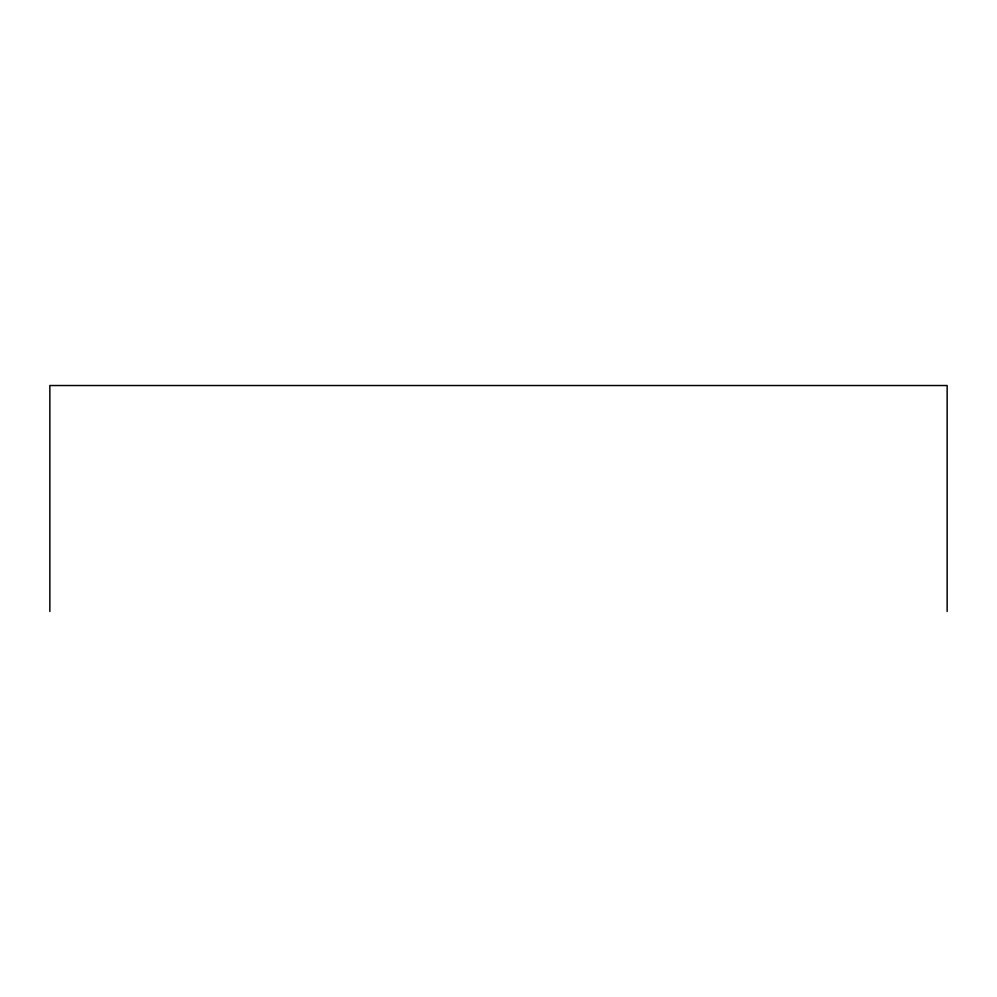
<?xml version="1.0" encoding="UTF-8"?>
<svg xmlns="http://www.w3.org/2000/svg" width="997" height="997" viewBox="0 0 997 997"><rect width="100%" height="100%" fill="white"/><g stroke="black" fill="none" stroke-linecap="round" stroke-linejoin="round"><path stroke-width="1.5" d="M947.15 611.473L947.15 385.527L49.85 385.527L49.85 611.473"/></g></svg>
